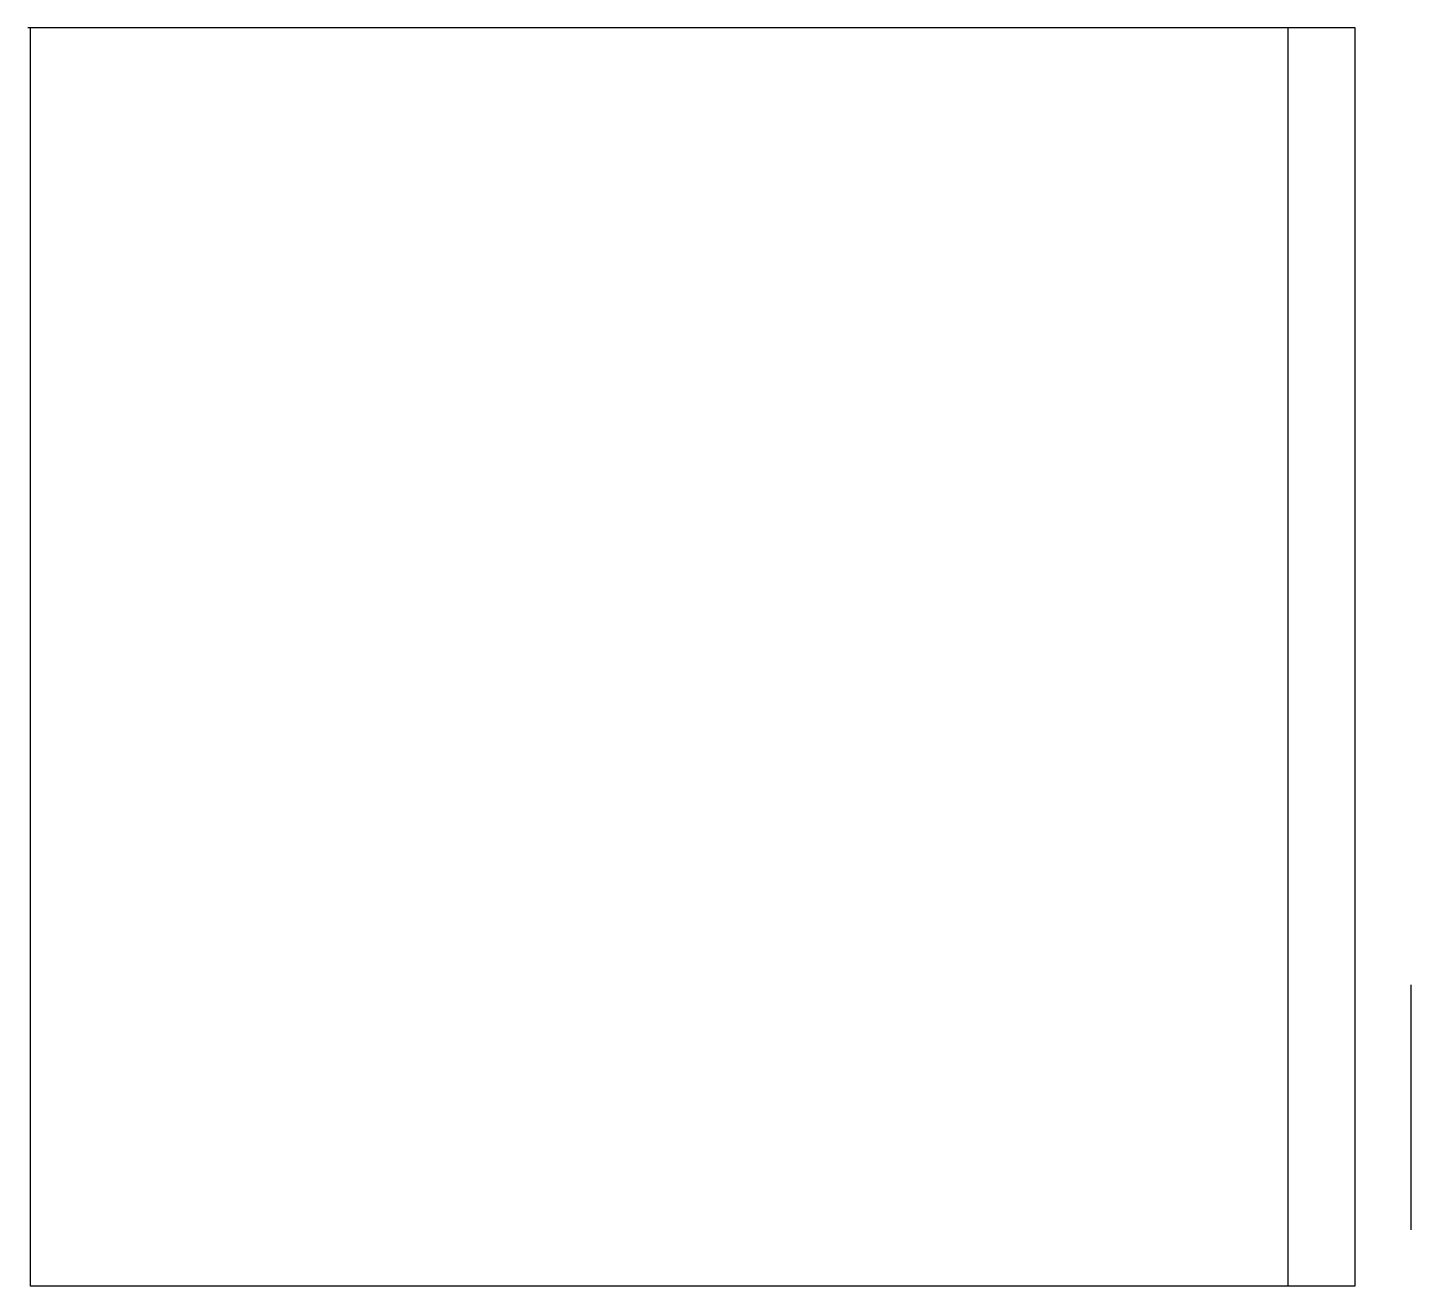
# Model space of a CAD drawing. Extents: x 9.226 to 9.886, y 33.923 to 34.523.
import ezdxf

# ---------------------------------------------------------------- set-up
doc = ezdxf.new("R2010")
doc.units = 0
doc.header["$LTSCALE"] = 0.5
doc.header["$MEASUREMENT"] = 0
doc.layers.get('0').update_dxf_attribs({"linetype": 'CONTINUOUS'})

# ---------------------------------------------------------------- blocks, each defined once
blk = doc.blocks.new('FRIGO')
blk.add_line((0.59989, 0.60067), (0.59989, 0))
for points in [[(-0.00128, 0.60067), (0.63194, 0.60067), (0.63194, 0), (0, 0), (0, 0.60067)], [(0.65885, 0.02698), (0.65885, 0.14387)]]:
    blk.add_lwpolyline(points)

msp = doc.modelspace()

# ---------------------------------------------------------------- block references
msp.add_blockref('FRIGO', (9.22757, 33.92271))

doc.saveas('drawing.dxf')
